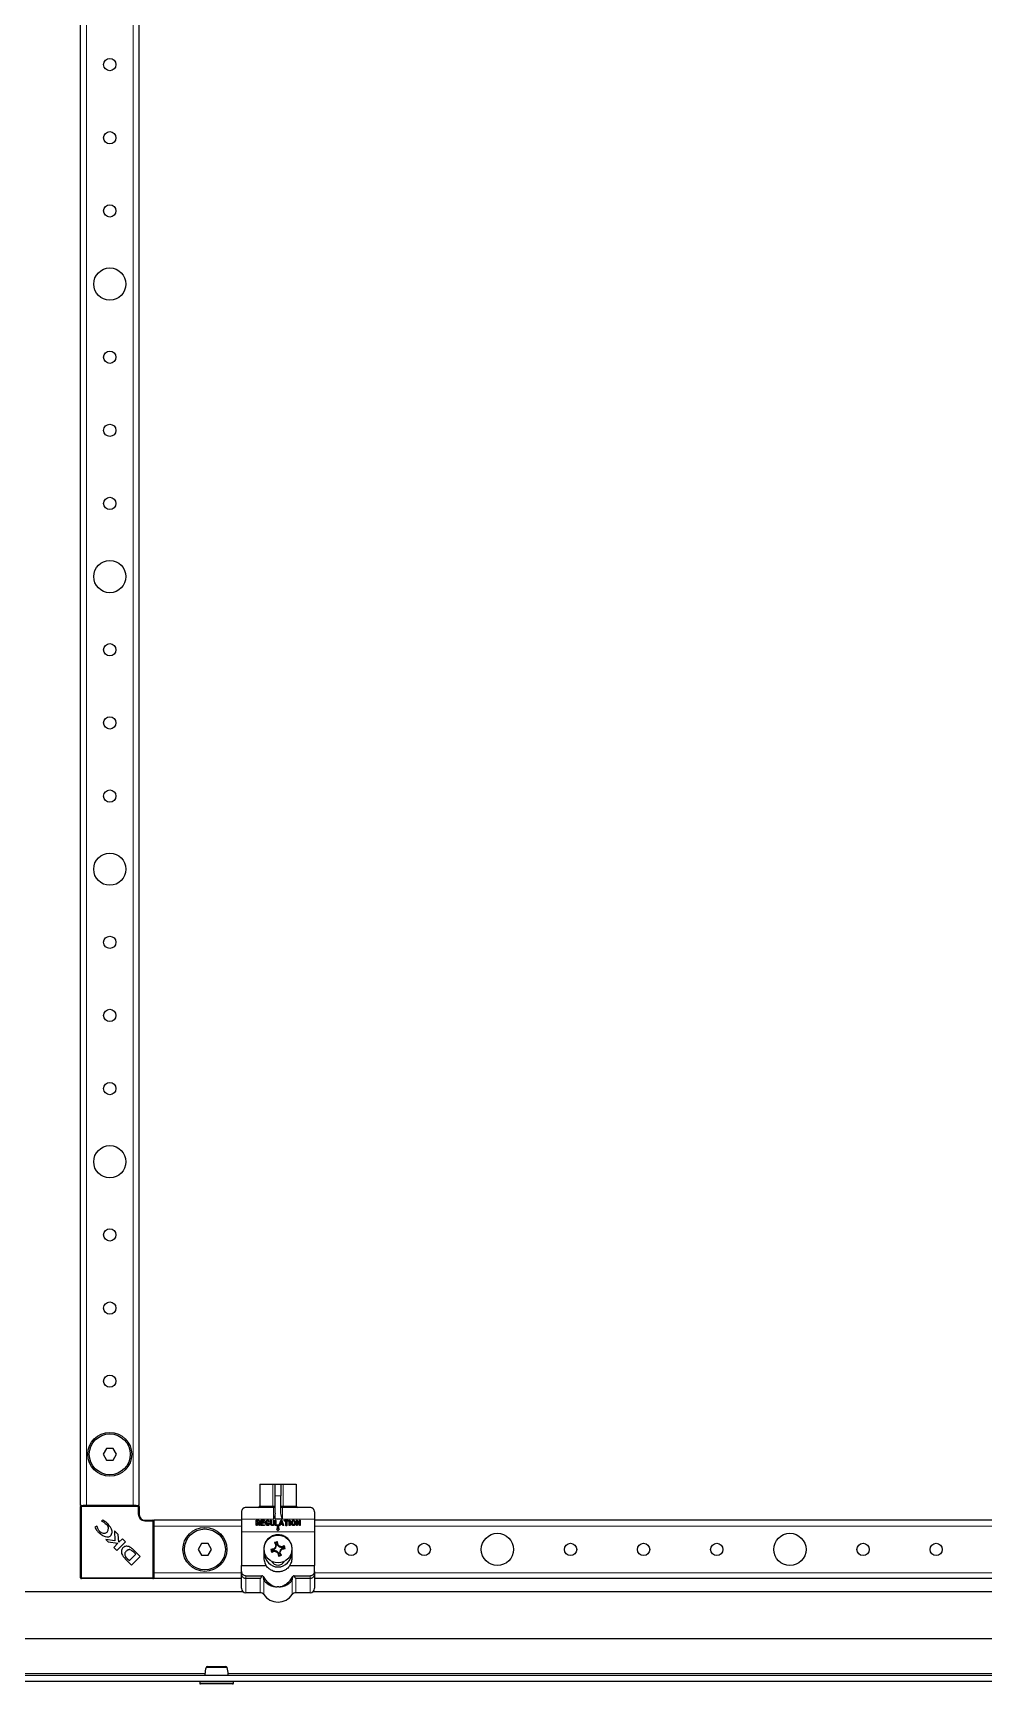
# Model space of a CAD drawing. Header units: millimetres. Extents: x -1414 to 3240, y -1920 to 1219.
# Drawn here: x -331 to -6, y -1100 to -535 of the extents above; entities that cross this region are included whole.
import ezdxf

# ---------------------------------------------------------------- set-up
doc = ezdxf.new("R2010")
doc.units = ezdxf.units.MM

msp = doc.modelspace()

# ---------------------------------------------------------------- linework, layer by layer
at = {"color": 7, "linetype": 'Continuous', "lineweight": 25}
for p, q in [((-314.94, -1038.72), (-314.94, 596.28)), ((-294.94, -1038.72), (-294.94, 596.28)), ((-306.09, -1019.22), (-307.25, -1021.22)), ((-307.25, -1021.22), (-306.09, -1023.22)), ((-303.78, -1019.22), (-306.09, -1019.22)), ((-302.63, -1021.22), (-303.78, -1019.22)), ((-303.78, -1023.22), (-302.63, -1021.22)), ((-306.09, -1023.22), (-303.78, -1023.22)), ((-253.69, -1031.42), (-253.69, -1038.92)), ((-253.69, -1031.42), (-249.16, -1031.42)), ((-249.16, -1031.42), (-248.44, -1031.42)), ((-248.44, -1031.42), (-246.44, -1031.42)), ((-248.44, -1035.42), (-248.44, -1031.42)), ((-246.44, -1031.42), (-246.44, -1035.42)), ((-246.44, -1031.42), (-245.72, -1031.42)), ((-245.72, -1031.42), (-241.19, -1031.42)), ((-241.19, -1031.42), (-241.19, -1038.92)), ((-248.44, -1041.36), (-248.44, -1035.42)), ((-246.44, -1041.35), (-246.44, -1035.42)), ((-314.64, -1038.72), (-314.94, -1038.72)), ((-314.94, -1063.42), (-314.94, -1039.02)), ((-314.64, -1038.72), (-313.99, -1038.72)), ((-312.94, -1038.72), (-313.99, -1038.72)), ((-296.94, -1038.72), (-312.94, -1038.72)), ((-307.31, -1043.72), (-307.82, -1043.97)), ((-295.89, -1038.72), (-296.94, -1038.72)), ((-295.89, -1038.72), (-295.24, -1038.72)), ((-294.94, -1038.72), (-295.24, -1038.72)), ((-294.94, -1039.02), (-294.94, -1041.72)), ((-292.94, -1043.72), (-290.24, -1043.72)), ((-259.94, -1043.72), (-289.94, -1043.72)), ((-289.94, -1043.72), (-289.94, -1044.02)), ((-259.94, -1040.92), (-259.94, -1043.42)), ((-259.94, -1043.42), (-259.94, -1047.67)), ((-248.94, -1039.42), (-258.44, -1039.42)), ((-254.85, -1045.43), (-254.85, -1043.77)), ((-254.85, -1043.77), (-254.09, -1043.77)), ((-253.24, -1045.54), (-253.24, -1043.77)), ((-253.24, -1043.77), (-252.18, -1043.77)), ((-249.98, -1044.96), (-249.98, -1043.88)), ((-249.72, -1043.88), (-249.72, -1044.96)), ((-248.97, -1044.94), (-248.97, -1043.88)), ((-248.71, -1043.88), (-248.71, -1044.94)), ((-248.42, -1045.57), (-248.42, -1043.9)), ((-248.16, -1043.9), (-248.16, -1045.3)), ((-247, -1045.39), (-246.43, -1043.86)), ((-246.1, -1043.88), (-245.51, -1045.39)), ((-236.44, -1039.42), (-245.94, -1039.42)), ((-245.17, -1043.77), (-244.05, -1043.77)), ((-243.58, -1045.43), (-243.58, -1043.9)), ((-243.32, -1043.9), (-243.32, -1045.43)), ((-241.16, -1045.43), (-241.16, -1043.87)), ((-240.89, -1043.83), (-240.08, -1045.06)), ((-240.08, -1045.06), (-240.08, -1043.88)), ((-239.82, -1043.88), (-239.82, -1045.43)), ((-234.94, -1040.92), (-234.94, -1043.42)), ((-234.94, -1043.42), (-234.94, -1047.67)), ((245.06, -1043.72), (-234.94, -1043.72)), ((-309.39, -1045.78), (-310.08, -1046.11)), ((-309.26, -1045.92), (-309.39, -1045.78)), ((-307.82, -1043.97), (-307.71, -1044.08)), ((-303.35, -1047.35), (-303.17, -1050.82)), ((-302.07, -1048.63), (-303.35, -1047.35)), ((-301.89, -1051.29), (-302.07, -1048.63)), ((-289.94, -1044.02), (-289.94, -1044.66)), ((-289.94, -1044.66), (-289.94, -1045.72)), ((-289.94, -1045.72), (-289.94, -1061.72)), ((-259.94, -1047.67), (-259.94, -1059.17)), ((-254.58, -1044.03), (-254.58, -1044.54)), ((-254.09, -1044.03), (-254.58, -1044.03)), ((-254.58, -1044.54), (-253.99, -1044.54)), ((-254.58, -1044.8), (-254.58, -1045.43)), ((-254.29, -1044.8), (-254.58, -1044.8)), ((-253.8, -1045.51), (-254.29, -1044.8)), ((-253.99, -1044.8), (-253.58, -1045.37)), ((-252.18, -1045.54), (-253.24, -1045.54)), ((-252.18, -1044.03), (-252.98, -1044.03)), ((-252.98, -1044.03), (-252.98, -1044.44)), ((-252.98, -1044.44), (-252.23, -1044.44)), ((-252.23, -1044.7), (-252.98, -1044.7)), ((-252.98, -1044.7), (-252.98, -1045.28)), ((-252.98, -1045.28), (-252.18, -1045.28)), ((-250.7, -1044.87), (-250.91, -1044.87)), ((-250.9, -1044.61), (-250.41, -1044.61)), ((-250.41, -1044.61), (-250.41, -1044.91)), ((-247.36, -1045.57), (-248.42, -1045.57)), ((-248.16, -1045.3), (-247.36, -1045.3)), ((-247.94, -1046.77), (-247.44, -1047.27)), ((-247.69, -1046.77), (-247.94, -1046.77)), ((-247.19, -1045.77), (-247.69, -1045.77)), ((-247.69, -1045.77), (-247.69, -1046.77)), ((-247.44, -1047.27), (-246.94, -1046.77)), ((-247.19, -1046.77), (-247.19, -1045.77)), ((-246.94, -1046.77), (-247.19, -1046.77)), ((-246.66, -1045.23), (-246.75, -1045.48)), ((-245.85, -1045.23), (-246.66, -1045.23)), ((-246.26, -1044.1), (-246.57, -1044.97)), ((-246.57, -1044.97), (-245.94, -1044.97)), ((-245.94, -1044.97), (-246.26, -1044.1)), ((-245.76, -1045.47), (-245.85, -1045.23)), ((-244.75, -1044.03), (-245.17, -1044.03)), ((-244.75, -1045.5), (-244.75, -1044.03)), ((-244.05, -1044.03), (-244.44, -1044.03)), ((-244.44, -1044.03), (-244.44, -1045.5)), ((-240.06, -1045.46), (-240.9, -1044.19)), ((-240.9, -1044.19), (-240.9, -1045.43)), ((-234.94, -1047.67), (-234.94, -1059.17)), ((-306.27, -1050.35), (-305.47, -1051.14)), ((-303.17, -1050.82), (-306.27, -1050.35)), ((-305.47, -1051.14), (-302.21, -1051.63)), ((-302.21, -1051.63), (-303.6, -1053.02)), ((-303.6, -1053.02), (-302.55, -1054.07)), ((-302.55, -1054.07), (-299.59, -1051.11)), ((-300.65, -1050.05), (-301.89, -1051.29)), ((-299.59, -1051.11), (-300.65, -1050.05)), ((-296.07, -1055.37), (-296.75, -1054.71)), ((-296.48, -1054.22), (-296.49, -1054.2)), ((-294.59, -1056.11), (-296.48, -1054.22)), ((-273.59, -1051.72), (-274.75, -1053.72)), ((-274.75, -1053.72), (-273.59, -1055.72)), ((-271.28, -1051.72), (-273.59, -1051.72)), ((-270.13, -1053.72), (-271.28, -1051.72)), ((-271.28, -1055.72), (-270.13, -1053.72)), ((-252.29, -1053.57), (-252.29, -1056.57)), ((-252.09, -1055.07), (-252.29, -1055.07)), ((-249.64, -1053.9), (-249.91, -1053.7)), ((-249.64, -1053.9), (-248.85, -1053.86)), ((-249.47, -1054.48), (-249.64, -1053.9)), ((-249.47, -1054.48), (-249.59, -1054.78)), ((-248.79, -1054.07), (-249.47, -1054.48)), ((-248.85, -1053.86), (-248.95, -1053.64)), ((-248.85, -1053.86), (-248.18, -1053.16)), ((-248.79, -1054.07), (-248.75, -1054.32)), ((-247.84, -1054.3), (-248.79, -1054.07)), ((-248.35, -1051.53), (-248.65, -1051.41)), ((-248.18, -1053.16), (-248.39, -1053.05)), ((-248.35, -1051.53), (-247.77, -1051.36)), ((-247.95, -1052.22), (-248.35, -1051.53)), ((-247.95, -1052.22), (-248.19, -1052.26)), ((-248.18, -1053.16), (-247.95, -1052.22)), ((-247.84, -1054.3), (-247.96, -1054.52)), ((-247.14, -1054.97), (-247.84, -1054.3)), ((-247.77, -1051.36), (-247.58, -1051.1)), ((-247.77, -1051.36), (-247.74, -1052.16)), ((-247.74, -1052.16), (-247.51, -1052.06)), ((-247.74, -1052.16), (-247.04, -1052.83)), ((-247.14, -1054.97), (-247.37, -1055.07)), ((-247.11, -1055.77), (-247.14, -1054.97)), ((-247.04, -1052.83), (-246.92, -1052.62)), ((-247.04, -1052.83), (-246.09, -1053.06)), ((-246.7, -1053.97), (-246.93, -1054.91)), ((-246.93, -1054.91), (-246.69, -1054.88)), ((-246.93, -1054.91), (-246.53, -1055.6)), ((-246.03, -1053.27), (-246.7, -1053.97)), ((-246.7, -1053.97), (-246.49, -1054.09)), ((-246.09, -1053.06), (-246.13, -1052.82)), ((-246.09, -1053.06), (-245.4, -1052.66)), ((-245.23, -1053.24), (-246.03, -1053.27)), ((-246.03, -1053.27), (-245.93, -1053.49)), ((-245.4, -1052.66), (-245.28, -1052.36)), ((-245.4, -1052.66), (-245.23, -1053.24)), ((-245.23, -1053.24), (-244.97, -1053.43)), ((-242.59, -1055.07), (-242.79, -1055.07)), ((-242.59, -1056.57), (-242.59, -1053.57)), ((-299.54, -1057.08), (-297.55, -1059.07)), ((-298.99, -1056.83), (-298.25, -1057.55)), ((-298.25, -1057.55), (-296.07, -1055.37)), ((-297.55, -1059.07), (-294.59, -1056.11)), ((-273.59, -1055.72), (-271.28, -1055.72)), ((-259.94, -1061.31), (-259.94, -1059.17)), ((-259.94, -1059.17), (-251.53, -1059.17)), ((-247.11, -1055.77), (-247.3, -1056.04)), ((-246.53, -1055.6), (-247.11, -1055.77)), ((-246.53, -1055.6), (-246.23, -1055.72)), ((-243.35, -1059.17), (-234.94, -1059.17)), ((-234.94, -1061.31), (-234.94, -1059.17)), ((-290.24, -1063.72), (-314.64, -1063.72)), ((-289.94, -1061.72), (-289.94, -1062.77)), ((-289.94, -1062.77), (-289.94, -1063.42)), ((-289.94, -1063.42), (-289.94, -1063.72)), ((-259.94, -1063.72), (-289.94, -1063.72)), ((-259.94, -1062.22), (-259.94, -1061.31)), ((-259.94, -1067.02), (-259.94, -1062.22)), ((-258.44, -1062.7), (-252.92, -1062.7)), ((-258.44, -1063.6), (-253.53, -1063.6)), ((-241.96, -1062.7), (-236.44, -1062.7)), ((-241.35, -1063.6), (-236.44, -1063.6)), ((-234.94, -1061.31), (-234.94, -1062.22)), ((-234.94, -1062.22), (-234.94, -1067.02)), ((245.06, -1063.72), (-234.94, -1063.72)), ((-259.34, -1068.22), (-359.69, -1068.22)), ((-253.53, -1068.52), (-258.44, -1068.52)), ((-236.44, -1068.52), (-241.35, -1068.52)), ((270.56, -1068.22), (-235.54, -1068.22)), ((-362.44, -1084.22), (270.56, -1084.22)), ((-368.14, -1096.72), (322.26, -1096.72)), ((-368.14, -1098.72), (322.26, -1098.72)), ((-274.19, -1098.72), (-274.19, -1099.47)), ((-271.45, -1099.72), (-273.94, -1099.72)), ((-262.94, -1099.72), (-271.45, -1099.72)), ((-262.69, -1099.47), (-262.69, -1098.72))]:
    msp.add_line(p, q, dxfattribs=at)
at = {"color": 8, "linetype": 'Continuous', "lineweight": 18}
for p, q in [((-312.94, -1038.72), (-312.94, 596.28)), ((-296.94, -1038.72), (-296.94, 596.28)), ((-249.16, -1038.92), (-249.16, -1031.42)), ((-245.72, -1031.42), (-245.72, -1038.92)), ((-246.44, -1035.42), (-248.44, -1035.42)), ((-314.94, -1039.02), (-314.64, -1039.02)), ((-314.64, -1038.72), (-314.64, -1039.02)), ((-314.64, -1039.02), (-314.64, -1063.42)), ((-295.24, -1039.02), (-314.64, -1039.02)), ((-295.24, -1038.72), (-295.24, -1039.02)), ((-295.24, -1041.72), (-295.24, -1039.02)), ((-295.24, -1039.02), (-294.94, -1039.02)), ((-294.94, -1041.72), (-295.24, -1041.72)), ((-292.94, -1043.72), (-292.94, -1044.02)), ((-290.24, -1043.72), (-290.24, -1044.02)), ((-248.94, -1043.42), (-259.94, -1043.42)), ((-253.69, -1038.92), (-249.16, -1038.92)), ((-249.16, -1038.92), (-248.44, -1038.92)), ((-248.94, -1043.42), (-248.94, -1039.42)), ((-248.44, -1043.42), (-248.44, -1041.36)), ((-234.94, -1043.42), (-248.44, -1043.42)), ((-246.44, -1038.92), (-245.72, -1038.92)), ((-245.94, -1039.42), (-245.94, -1043.35)), ((-245.72, -1038.92), (-241.19, -1038.92)), ((-290.24, -1044.02), (-292.94, -1044.02)), ((-290.24, -1063.42), (-290.24, -1044.02)), ((-290.24, -1044.02), (-289.94, -1044.02)), ((-259.94, -1045.72), (-289.94, -1045.72)), ((-234.94, -1047.67), (-259.94, -1047.67)), ((245.06, -1045.72), (-234.94, -1045.72)), ((-314.64, -1063.42), (-314.94, -1063.42)), ((-314.64, -1063.42), (-290.24, -1063.42)), ((-314.64, -1063.42), (-314.64, -1063.72)), ((-290.24, -1063.42), (-290.24, -1063.72)), ((-290.24, -1063.42), (-289.94, -1063.42)), ((-259.94, -1061.72), (-289.94, -1061.72)), ((-258.44, -1062.7), (-258.44, -1063.6)), ((-258.44, -1063.6), (-258.44, -1068.52)), ((-253.53, -1068.52), (-253.53, -1063.6)), ((-252.29, -1064.2), (-252.29, -1069.17)), ((-242.58, -1069.17), (-242.58, -1064.2)), ((-241.35, -1063.6), (-241.35, -1068.52)), ((-236.44, -1063.6), (-236.44, -1062.7)), ((-236.44, -1068.52), (-236.44, -1063.6)), ((245.06, -1061.72), (-234.94, -1061.72)), ((-272.41, -1096.12), (-367.84, -1096.12)), ((-274.19, -1099.47), (-271.58, -1099.47)), ((-271.58, -1099.47), (-262.69, -1099.47)), ((218.59, -1096.12), (-264.47, -1096.12))]:
    msp.add_line(p, q, dxfattribs=at)
at = {"color": 8, "linetype": 'Continuous', "lineweight": 18, "flags": 128}
for points in [[(-249.16, -1038.92), (-249.17, -1039.01), (-249.17, -1039.11), (-249.19, -1039.2), (-249.2, -1039.27), (-249.22, -1039.33), (-249.25, -1039.38), (-249.27, -1039.41), (-249.3, -1039.42)], [(-245.58, -1039.42), (-245.6, -1039.41), (-245.63, -1039.38), (-245.65, -1039.33), (-245.67, -1039.27), (-245.69, -1039.2), (-245.7, -1039.11), (-245.71, -1039.01), (-245.72, -1038.92)]]:
    msp.add_lwpolyline(points, dxfattribs=at)
at = {"color": 7, "linetype": 'Continuous', "lineweight": 25}
for centre, radius in [((-304.94, -546.22), 2.1), ((-304.94, -571.22), 2.1), ((-304.94, -596.22), 2.1), ((-304.94, -621.22), 5.5), ((-304.94, -646.22), 2.1), ((-304.94, -671.22), 2.1), ((-304.94, -696.22), 2.1), ((-304.94, -721.22), 5.5), ((-304.94, -746.22), 2.1), ((-304.94, -771.22), 2.1), ((-304.94, -796.22), 2.1), ((-304.94, -821.22), 5.5), ((-304.94, -846.22), 2.1), ((-304.94, -871.22), 2.1), ((-304.94, -896.22), 2.1), ((-304.94, -921.22), 5.5), ((-304.94, -946.22), 2.1), ((-304.94, -971.22), 2.1), ((-304.94, -996.22), 2.1), ((-304.94, -1021.22), 7.5), ((-304.94, -1021.22), 7), ((-272.44, -1053.72), 7.5), ((-272.44, -1053.72), 7), ((-247.44, -1053.57), 4.75), ((-172.44, -1053.72), 5.5), ((-72.44, -1053.72), 5.5), ((-222.44, -1053.72), 2.1), ((-197.44, -1053.72), 2.1), ((-147.44, -1053.72), 2.1), ((-122.44, -1053.72), 2.1), ((-97.44, -1053.72), 2.1), ((-47.44, -1053.72), 2.1), ((-22.44, -1053.72), 2.1)]:
    msp.add_circle(centre, radius, dxfattribs=at)
for centre, radius, start, end in [((-314.64, -1039.02), 0.3, 90, 180), ((-295.24, -1039.02), 0.3, 0, 90), ((-292.94, -1041.72), 2, 180, 270), ((-290.24, -1044.02), 0.3, 0, 90), ((-254.19, -1038.92), 0.5, 270, 0), ((-248.94, -1038.92), 0.5, 270, 0), ((-245.94, -1038.92), 0.5, 180, 270), ((-240.69, -1038.92), 0.5, 180, 270), ((-306.94, -1046.21), 1.97, 218.454, 305.887), ((-307.34, -1046.64), 1.94, 323.3097, 52.3464), ((-296.33, -1053.42), 4.87, 200.3445, 228.7777), ((-247.44, -1055.07), 4.65, 180, 0), ((-244.88, -1122.57), 69.05, 93.3769, 94.1768), ((-177.87, -1033.27), 74.88, 195.834, 196.6907), ((-282.38, -994.01), 69.05, 298.3479, 299.1477), ((-193.57, -1105.12), 75.61, 136.4711, 137.0889), ((-229.74, -981.14), 75.61, 255.4358, 256.0536), ((-227.15, -1123.13), 74.88, 105.834, 106.6907), ((-187.89, -1018.63), 69.05, 208.3479, 209.1477), ((-175.01, -1071.27), 75.61, 165.4358, 166.0536), ((-195.89, -999.7), 75.61, 226.4711, 227.0889), ((-316.44, -1056.13), 69.05, 3.3769, 4.1768), ((-298.99, -1107.44), 75.61, 46.4711, 47.0889), ((-178.44, -1051.01), 69.05, 183.3769, 184.1768), ((-265.14, -1126), 75.61, 75.4358, 76.0536), ((-319.87, -1035.86), 75.61, 345.4358, 346.0536), ((-306.99, -1088.51), 69.05, 28.3479, 29.1477), ((-301.31, -1002.01), 75.61, 316.4711, 317.0889), ((-212.5, -1113.12), 69.05, 118.3479, 119.1477), ((-250, -984.57), 69.05, 273.3769, 274.1768), ((-317.01, -1073.86), 74.88, 15.834, 16.6907), ((-294.52, -1052.64), 6.12, 216.9888, 223.0744), ((-247.44, -1056.57), 2.5, 209.1764, 330.8236), ((-267.73, -984), 74.88, 285.834, 286.6907), ((-314.64, -1063.42), 0.3, 180, 270), ((-290.24, -1063.42), 0.3, 270, 0), ((-258.44, -1067.02), 1.5, 180, 270), ((-253.53, -1070.02), 1.5, 34.5604, 90), ((-247.44, -1065.82), 5.89, 214.5604, 325.4396), ((-241.35, -1070.02), 1.5, 90, 145.4396), ((-236.44, -1067.02), 1.5, 270, 0), ((-271.55, -1094.22), 0.5, 89.9637, 164.834), ((-265.33, -1094.22), 0.5, 15.2465, 90.046), ((-273.94, -1099.47), 0.25, 180, 270), ((-262.94, -1099.47), 0.25, 270, 0)]:
    msp.add_arc(centre, radius, start, end, dxfattribs=at)
at = {"color": 8, "linetype": 'Continuous', "lineweight": 18}
msp.add_arc((-292.94, -1041.72), 2.3, 180, 270, dxfattribs=at)
at = {"color": 7, "linetype": 'Continuous', "lineweight": 25}
msp.add_ellipse((15180.74, -1043.42), major_axis=(15429.18, 0), ratio=0.000259, start_param=3.123591, end_param=3.141593, dxfattribs=at)
for points, knots in [([(-305.8, -1044.82), (-306.07, -1044.58), (-306.53, -1044.15), (-307.08, -1043.85), (-307.31, -1043.72)], [0, 0, 0, 0, 0.577653, 1, 1, 1, 1]), ([(-258.44, -1039.42), (-258.44, -1039.42), (-258.51, -1039.42), (-258.86, -1039.44), (-259.39, -1039.68), (-259.86, -1040.26), (-259.92, -1040.73), (-259.94, -1040.92)], [0, 0, 0, 0, 0.003231, 0.101221, 0.514725, 0.80586, 1, 1, 1, 1]), ([(-254.09, -1043.77), (-254.01, -1043.78), (-253.88, -1043.79), (-253.77, -1043.87), (-253.72, -1043.91)], [0, 0, 0, 0, 0.5597473, 1, 1, 1, 1]), ([(-253.72, -1043.91), (-253.66, -1043.97), (-253.57, -1044.08), (-253.56, -1044.23), (-253.55, -1044.29)], [0, 0, 0, 0, 0.5589475, 1, 1, 1, 1]), ([(-252.18, -1043.77), (-252.16, -1043.77), (-252.11, -1043.77), (-252.06, -1043.8), (-252.03, -1043.85), (-252.03, -1043.88), (-252.02, -1043.9)], [0, 0, 0, 0, 0.280872, 0.559701, 0.779382, 1, 1, 1, 1]), ([(-252.02, -1043.9), (-252.03, -1043.92), (-252.03, -1043.97), (-252.09, -1044.03), (-252.14, -1044.03), (-252.18, -1044.03)], [0, 0, 0, 0, 0.281053, 0.559663, 1, 1, 1, 1]), ([(-251.48, -1044), (-251.41, -1043.92), (-251.27, -1043.77), (-251.08, -1043.75), (-250.99, -1043.75)], [0, 0, 0, 0, 0.559217, 1, 1, 1, 1]), ([(-250.99, -1043.75), (-250.93, -1043.75), (-250.8, -1043.75), (-250.69, -1043.81), (-250.65, -1043.84)], [0, 0, 0, 0, 0.560514, 1, 1, 1, 1]), ([(-250.65, -1043.84), (-250.61, -1043.87), (-250.54, -1043.92), (-250.5, -1043.99), (-250.48, -1044.02)], [0, 0, 0, 0, 0.559542, 1, 1, 1, 1]), ([(-249.98, -1043.88), (-249.98, -1043.86), (-249.98, -1043.82), (-249.95, -1043.77), (-249.91, -1043.75), (-249.88, -1043.75), (-249.86, -1043.75)], [0, 0, 0, 0, 0.280849, 0.55949, 0.779158, 1, 1, 1, 1]), ([(-249.86, -1043.75), (-249.84, -1043.75), (-249.8, -1043.75), (-249.74, -1043.78), (-249.72, -1043.83), (-249.72, -1043.86), (-249.72, -1043.88)], [0, 0, 0, 0, 0.28091, 0.559174, 0.779166, 1, 1, 1, 1]), ([(-248.97, -1043.88), (-248.97, -1043.86), (-248.97, -1043.82), (-248.94, -1043.77), (-248.9, -1043.75), (-248.87, -1043.75), (-248.85, -1043.75)], [0, 0, 0, 0, 0.2809, 0.559498, 0.779148, 1, 1, 1, 1]), ([(-248.44, -1041.36), (-248.48, -1041.69), (-248.56, -1042.4), (-248.81, -1043.06), (-248.94, -1043.41), (-248.94, -1043.42)], [0, 0, 0, 0, 0.475461, 0.994056, 1, 1, 1, 1]), ([(-248.85, -1043.75), (-248.83, -1043.75), (-248.79, -1043.75), (-248.74, -1043.78), (-248.71, -1043.83), (-248.71, -1043.86), (-248.71, -1043.88)], [0, 0, 0, 0, 0.2808885, 0.5590229, 0.7791551, 1, 1, 1, 1]), ([(-248.42, -1043.9), (-248.42, -1043.88), (-248.42, -1043.85), (-248.39, -1043.8), (-248.35, -1043.77), (-248.32, -1043.77), (-248.3, -1043.77)], [0, 0, 0, 0, 0.280912, 0.559405, 0.779108, 1, 1, 1, 1]), ([(-248.3, -1043.77), (-248.28, -1043.77), (-248.24, -1043.77), (-248.19, -1043.8), (-248.16, -1043.85), (-248.16, -1043.89), (-248.16, -1043.9)], [0, 0, 0, 0, 0.280813, 0.559099, 0.77917, 1, 1, 1, 1]), ([(-245.94, -1043.35), (-245.94, -1043.35), (-245.94, -1043.34), (-245.95, -1043.34), (-245.96, -1043.32), (-246, -1043.24), (-246.12, -1042.91), (-246.34, -1042.28), (-246.4, -1041.68), (-246.44, -1041.35)], [0, 0, 0, 0, 0.00167, 0.003889, 0.009531, 0.034361, 0.132751, 0.526214, 1, 1, 1, 1]), ([(-246.43, -1043.86), (-246.42, -1043.84), (-246.4, -1043.8), (-246.36, -1043.75), (-246.31, -1043.75), (-246.28, -1043.75)], [0, 0, 0, 0, 0.281465, 0.561772, 1, 1, 1, 1]), ([(-246.28, -1043.75), (-246.26, -1043.75), (-246.21, -1043.75), (-246.14, -1043.79), (-246.12, -1043.84), (-246.1, -1043.88)], [0, 0, 0, 0, 0.281226, 0.561522, 1, 1, 1, 1]), ([(-245.31, -1043.9), (-245.3, -1043.88), (-245.3, -1043.84), (-245.27, -1043.79), (-245.22, -1043.77), (-245.19, -1043.77), (-245.17, -1043.77)], [0, 0, 0, 0, 0.280713, 0.558701, 0.779045, 1, 1, 1, 1]), ([(-245.17, -1044.03), (-245.19, -1044.03), (-245.23, -1044.03), (-245.28, -1044), (-245.3, -1043.95), (-245.31, -1043.92), (-245.31, -1043.9)], [0, 0, 0, 0, 0.28076, 0.558821, 0.778915, 1, 1, 1, 1]), ([(-244.05, -1043.77), (-244.03, -1043.77), (-243.99, -1043.77), (-243.93, -1043.8), (-243.9, -1043.85), (-243.89, -1043.88), (-243.89, -1043.9)], [0, 0, 0, 0, 0.280951, 0.559967, 0.779431, 1, 1, 1, 1]), ([(-243.89, -1043.9), (-243.89, -1043.92), (-243.9, -1043.97), (-243.96, -1044.03), (-244.01, -1044.03), (-244.05, -1044.03)], [0, 0, 0, 0, 0.281019, 0.559679, 1, 1, 1, 1]), ([(-243.58, -1043.9), (-243.58, -1043.88), (-243.58, -1043.84), (-243.55, -1043.79), (-243.5, -1043.77), (-243.48, -1043.77), (-243.46, -1043.77)], [0, 0, 0, 0, 0.280828, 0.5594169, 0.7793931, 1, 1, 1, 1]), ([(-243.46, -1043.77), (-243.44, -1043.77), (-243.4, -1043.77), (-243.34, -1043.8), (-243.32, -1043.85), (-243.32, -1043.88), (-243.32, -1043.9)], [0, 0, 0, 0, 0.2807653, 0.5591779, 0.7791749, 1, 1, 1, 1]), ([(-242.69, -1044.04), (-242.62, -1043.95), (-242.5, -1043.79), (-242.3, -1043.76), (-242.21, -1043.75)], [0, 0, 0, 0, 0.560137, 1, 1, 1, 1]), ([(-242.21, -1043.75), (-242.15, -1043.75), (-242.03, -1043.76), (-241.84, -1043.85), (-241.74, -1043.97), (-241.68, -1044.04)], [0, 0, 0, 0, 0.280496, 0.560765, 1, 1, 1, 1]), ([(-241.16, -1043.87), (-241.16, -1043.85), (-241.16, -1043.82), (-241.13, -1043.77), (-241.08, -1043.75), (-241.06, -1043.75), (-241.04, -1043.75)], [0, 0, 0, 0, 0.280941, 0.559114, 0.779089, 1, 1, 1, 1]), ([(-241.04, -1043.75), (-241.02, -1043.75), (-240.99, -1043.75), (-240.93, -1043.77), (-240.91, -1043.81), (-240.89, -1043.83)], [0, 0, 0, 0, 0.280638, 0.560877, 1, 1, 1, 1]), ([(-240.08, -1043.88), (-240.08, -1043.86), (-240.08, -1043.82), (-240.05, -1043.77), (-240.01, -1043.75), (-239.98, -1043.75), (-239.96, -1043.75)], [0, 0, 0, 0, 0.280888, 0.559482, 0.77927, 1, 1, 1, 1]), ([(-239.96, -1043.75), (-239.94, -1043.75), (-239.9, -1043.75), (-239.84, -1043.78), (-239.82, -1043.83), (-239.82, -1043.86), (-239.82, -1043.88)], [0, 0, 0, 0, 0.2808356, 0.55925, 0.7791823, 1, 1, 1, 1]), ([(-234.94, -1040.92), (-234.96, -1040.73), (-235.02, -1040.26), (-235.49, -1039.68), (-236.02, -1039.44), (-236.37, -1039.42), (-236.44, -1039.42), (-236.44, -1039.42)], [0, 0, 0, 0, 0.19414, 0.485275, 0.898779, 0.996769, 1, 1, 1, 1]), ([(-310.08, -1046.11), (-309.9, -1046.45), (-309.56, -1047.08), (-309.07, -1047.61), (-308.85, -1047.85)], [0, 0, 0, 0, 0.5368, 1, 1, 1, 1]), ([(-308.49, -1047.43), (-308.7, -1047.17), (-309.08, -1046.72), (-309.2, -1046.16), (-309.26, -1045.92)], [0, 0, 0, 0, 0.579608, 1, 1, 1, 1]), ([(-308.85, -1047.85), (-308.47, -1048.18), (-307.78, -1048.79), (-306.61, -1049.34), (-305.67, -1049.48), (-305.02, -1049.33), (-304.79, -1049.14), (-304.68, -1049.05)], [0, 0, 0, 0, 0.315674, 0.58952, 0.813199, 0.909026, 1, 1, 1, 1]), ([(-307.71, -1044.08), (-307.4, -1044.22), (-306.83, -1044.48), (-306.37, -1044.91), (-306.16, -1045.11)], [0, 0, 0, 0, 0.5476433, 1, 1, 1, 1]), ([(-304.68, -1049.05), (-304.54, -1048.89), (-304.26, -1048.55), (-304.09, -1047.86), (-304.22, -1046.98), (-304.79, -1045.91), (-305.43, -1045.22), (-305.8, -1044.82)], [0, 0, 0, 0, 0.1305321, 0.2660311, 0.4239974, 0.666819, 1, 1, 1, 1]), ([(-254.73, -1045.57), (-254.75, -1045.57), (-254.78, -1045.56), (-254.83, -1045.53), (-254.84, -1045.48), (-254.85, -1045.45), (-254.85, -1045.43)], [0, 0, 0, 0, 0.280437, 0.558281, 0.778899, 1, 1, 1, 1]), ([(-254.58, -1045.43), (-254.58, -1045.45), (-254.59, -1045.5), (-254.62, -1045.55), (-254.68, -1045.56), (-254.71, -1045.57), (-254.73, -1045.57)], [0, 0, 0, 0, 0.280498, 0.558325, 0.778868, 1, 1, 1, 1]), ([(-253.9, -1044.1), (-253.93, -1044.08), (-253.99, -1044.04), (-254.06, -1044.03), (-254.09, -1044.03)], [0, 0, 0, 0, 0.5591356, 1, 1, 1, 1]), ([(-253.99, -1044.54), (-253.97, -1044.53), (-253.93, -1044.53), (-253.9, -1044.5), (-253.89, -1044.49)], [0, 0, 0, 0, 0.558174, 1, 1, 1, 1]), ([(-253.75, -1044.71), (-253.79, -1044.74), (-253.86, -1044.78), (-253.95, -1044.8), (-253.99, -1044.8)], [0, 0, 0, 0, 0.56031, 1, 1, 1, 1]), ([(-253.82, -1044.29), (-253.82, -1044.25), (-253.83, -1044.18), (-253.88, -1044.12), (-253.9, -1044.1)], [0, 0, 0, 0, 0.559692, 1, 1, 1, 1]), ([(-253.89, -1044.49), (-253.88, -1044.48), (-253.85, -1044.45), (-253.82, -1044.38), (-253.82, -1044.33), (-253.82, -1044.29)], [0, 0, 0, 0, 0.279917, 0.56006, 1, 1, 1, 1]), ([(-253.7, -1045.57), (-253.71, -1045.57), (-253.74, -1045.57), (-253.77, -1045.55), (-253.79, -1045.52), (-253.8, -1045.51)], [0, 0, 0, 0, 0.28022, 0.561305, 1, 1, 1, 1]), ([(-253.55, -1044.29), (-253.56, -1044.39), (-253.58, -1044.55), (-253.7, -1044.66), (-253.75, -1044.71)], [0, 0, 0, 0, 0.559457, 1, 1, 1, 1]), ([(-253.55, -1045.44), (-253.56, -1045.46), (-253.56, -1045.5), (-253.61, -1045.54), (-253.65, -1045.56), (-253.69, -1045.57), (-253.7, -1045.57)], [0, 0, 0, 0, 0.278138, 0.558544, 0.779161, 1, 1, 1, 1]), ([(-253.58, -1045.37), (-253.57, -1045.38), (-253.56, -1045.4), (-253.55, -1045.43), (-253.55, -1045.44)], [0, 0, 0, 0, 0.5610793, 1, 1, 1, 1]), ([(-242.59, -1053.57), (-242.63, -1053.06), (-242.72, -1052.05), (-243.5, -1050.59), (-244.68, -1049.47), (-246.15, -1048.8), (-247.77, -1048.64), (-249.37, -1049.02), (-250.75, -1049.9), (-251.73, -1051.14), (-252.22, -1052.44), (-252.27, -1053.23), (-252.29, -1053.57)], [0, 0, 0, 0, 0.108524, 0.217459, 0.318088, 0.417791, 0.519828, 0.622975, 0.725929, 0.827131, 0.926323, 1, 1, 1, 1]), ([(-252.23, -1044.44), (-252.21, -1044.44), (-252.16, -1044.44), (-252.11, -1044.47), (-252.08, -1044.52), (-252.08, -1044.56), (-252.08, -1044.57)], [0, 0, 0, 0, 0.2809452, 0.5598972, 0.7795247, 1, 1, 1, 1]), ([(-252.08, -1044.57), (-252.08, -1044.59), (-252.08, -1044.64), (-252.14, -1044.7), (-252.19, -1044.7), (-252.23, -1044.7)], [0, 0, 0, 0, 0.281099, 0.559768, 1, 1, 1, 1]), ([(-252.18, -1045.28), (-252.16, -1045.28), (-252.11, -1045.28), (-252.06, -1045.31), (-252.03, -1045.36), (-252.03, -1045.39), (-252.02, -1045.41)], [0, 0, 0, 0, 0.280912, 0.559714, 0.779499, 1, 1, 1, 1]), ([(-252.02, -1045.41), (-252.03, -1045.43), (-252.03, -1045.48), (-252.09, -1045.54), (-252.14, -1045.54), (-252.18, -1045.54)], [0, 0, 0, 0, 0.2812138, 0.5599009, 1, 1, 1, 1]), ([(-251.68, -1044.67), (-251.68, -1044.53), (-251.66, -1044.29), (-251.54, -1044.09), (-251.48, -1044)], [0, 0, 0, 0, 0.56034, 1, 1, 1, 1]), ([(-251.49, -1045.28), (-251.55, -1045.17), (-251.66, -1044.98), (-251.68, -1044.77), (-251.68, -1044.67)], [0, 0, 0, 0, 0.559347, 1, 1, 1, 1]), ([(-250.96, -1045.57), (-251.02, -1045.56), (-251.14, -1045.55), (-251.33, -1045.46), (-251.43, -1045.35), (-251.49, -1045.28)], [0, 0, 0, 0, 0.280314, 0.560507, 1, 1, 1, 1]), ([(-251, -1044.01), (-251.04, -1044.01), (-251.11, -1044.02), (-251.24, -1044.09), (-251.39, -1044.3), (-251.41, -1044.52), (-251.42, -1044.67)], [0, 0, 0, 0, 0.125332, 0.250695, 0.500738, 1, 1, 1, 1]), ([(-251.42, -1044.67), (-251.41, -1044.76), (-251.4, -1044.91), (-251.33, -1045.04), (-251.3, -1045.1)], [0, 0, 0, 0, 0.55998, 1, 1, 1, 1]), ([(-251.3, -1045.1), (-251.25, -1045.16), (-251.17, -1045.27), (-251.03, -1045.29), (-250.97, -1045.3)], [0, 0, 0, 0, 0.560858, 1, 1, 1, 1]), ([(-251.03, -1044.74), (-251.03, -1044.72), (-251.03, -1044.68), (-251, -1044.63), (-250.95, -1044.61), (-250.92, -1044.61), (-250.9, -1044.61)], [0, 0, 0, 0, 0.280637, 0.55889, 0.779144, 1, 1, 1, 1]), ([(-250.91, -1044.87), (-250.93, -1044.87), (-250.97, -1044.87), (-251.01, -1044.83), (-251.03, -1044.79), (-251.03, -1044.76), (-251.03, -1044.74)], [0, 0, 0, 0, 0.280664, 0.558735, 0.779002, 1, 1, 1, 1]), ([(-250.81, -1044.06), (-250.85, -1044.04), (-250.91, -1044.01), (-250.97, -1044.01), (-251, -1044.01)], [0, 0, 0, 0, 0.558634, 1, 1, 1, 1]), ([(-250.97, -1045.3), (-250.94, -1045.3), (-250.89, -1045.3), (-250.79, -1045.25), (-250.76, -1045.18), (-250.74, -1045.14)], [0, 0, 0, 0, 0.281265, 0.561609, 1, 1, 1, 1]), ([(-250.62, -1045.44), (-250.68, -1045.48), (-250.78, -1045.56), (-250.91, -1045.56), (-250.96, -1045.57)], [0, 0, 0, 0, 0.558998, 1, 1, 1, 1]), ([(-250.71, -1044.17), (-250.73, -1044.15), (-250.76, -1044.1), (-250.8, -1044.07), (-250.81, -1044.06)], [0, 0, 0, 0, 0.560467, 1, 1, 1, 1]), ([(-250.74, -1045.14), (-250.72, -1045.09), (-250.7, -1045), (-250.7, -1044.91), (-250.7, -1044.87)], [0, 0, 0, 0, 0.559597, 1, 1, 1, 1]), ([(-250.6, -1044.23), (-250.63, -1044.23), (-250.67, -1044.22), (-250.7, -1044.19), (-250.71, -1044.17)], [0, 0, 0, 0, 0.558039, 1, 1, 1, 1]), ([(-250.41, -1044.91), (-250.42, -1045.02), (-250.43, -1045.22), (-250.56, -1045.37), (-250.62, -1045.44)], [0, 0, 0, 0, 0.560493, 1, 1, 1, 1]), ([(-250.45, -1044.11), (-250.45, -1044.13), (-250.46, -1044.17), (-250.5, -1044.21), (-250.55, -1044.23), (-250.58, -1044.23), (-250.6, -1044.23)], [0, 0, 0, 0, 0.2777088, 0.5582085, 0.77892, 1, 1, 1, 1]), ([(-250.48, -1044.02), (-250.47, -1044.04), (-250.45, -1044.06), (-250.45, -1044.09), (-250.45, -1044.11)], [0, 0, 0, 0, 0.560691, 1, 1, 1, 1]), ([(-249.76, -1045.43), (-249.84, -1045.36), (-249.96, -1045.22), (-249.97, -1045.04), (-249.98, -1044.96)], [0, 0, 0, 0, 0.558332, 1, 1, 1, 1]), ([(-249.32, -1045.57), (-249.41, -1045.56), (-249.57, -1045.56), (-249.71, -1045.47), (-249.76, -1045.43)], [0, 0, 0, 0, 0.55925, 1, 1, 1, 1]), ([(-249.72, -1044.96), (-249.71, -1045.02), (-249.7, -1045.12), (-249.63, -1045.19), (-249.6, -1045.23)], [0, 0, 0, 0, 0.560313, 1, 1, 1, 1]), ([(-249.6, -1045.23), (-249.55, -1045.25), (-249.48, -1045.3), (-249.38, -1045.3), (-249.34, -1045.3)], [0, 0, 0, 0, 0.559441, 1, 1, 1, 1]), ([(-249.34, -1045.3), (-249.29, -1045.3), (-249.18, -1045.29), (-249.04, -1045.2), (-248.98, -1045.07), (-248.98, -1044.98), (-248.97, -1044.94)], [0, 0, 0, 0, 0.280935, 0.559487, 0.779245, 1, 1, 1, 1]), ([(-248.71, -1044.94), (-248.72, -1045.04), (-248.73, -1045.22), (-248.89, -1045.44), (-249.11, -1045.54), (-249.25, -1045.56), (-249.32, -1045.57)], [0, 0, 0, 0, 0.280416, 0.558636, 0.778958, 1, 1, 1, 1]), ([(-247.36, -1045.3), (-247.34, -1045.3), (-247.3, -1045.31), (-247.24, -1045.33), (-247.21, -1045.38), (-247.21, -1045.42), (-247.21, -1045.43)], [0, 0, 0, 0, 0.2808549, 0.5597179, 0.7795181, 1, 1, 1, 1]), ([(-247.21, -1045.43), (-247.21, -1045.46), (-247.21, -1045.5), (-247.27, -1045.56), (-247.32, -1045.57), (-247.36, -1045.57)], [0, 0, 0, 0, 0.281266, 0.560078, 1, 1, 1, 1]), ([(-247.01, -1045.44), (-247.01, -1045.43), (-247.01, -1045.42), (-247, -1045.4), (-247, -1045.39)], [0, 0, 0, 0, 0.559504, 1, 1, 1, 1]), ([(-246.88, -1045.57), (-246.9, -1045.57), (-246.94, -1045.56), (-246.98, -1045.53), (-247, -1045.49), (-247.01, -1045.46), (-247.01, -1045.44)], [0, 0, 0, 0, 0.279579, 0.559194, 0.779582, 1, 1, 1, 1]), ([(-246.75, -1045.48), (-246.76, -1045.49), (-246.77, -1045.52), (-246.82, -1045.56), (-246.86, -1045.57), (-246.88, -1045.57)], [0, 0, 0, 0, 0.28077, 0.560807, 1, 1, 1, 1]), ([(-245.64, -1045.57), (-245.66, -1045.57), (-245.69, -1045.56), (-245.73, -1045.53), (-245.75, -1045.5), (-245.76, -1045.47)], [0, 0, 0, 0, 0.280695, 0.560335, 1, 1, 1, 1]), ([(-245.5, -1045.44), (-245.5, -1045.46), (-245.51, -1045.5), (-245.55, -1045.54), (-245.6, -1045.56), (-245.63, -1045.57), (-245.64, -1045.57)], [0, 0, 0, 0, 0.278517, 0.558613, 0.779333, 1, 1, 1, 1]), ([(-245.51, -1045.39), (-245.51, -1045.4), (-245.5, -1045.42), (-245.5, -1045.44), (-245.5, -1045.44)], [0, 0, 0, 0, 0.560081, 1, 1, 1, 1]), ([(-244.61, -1045.64), (-244.63, -1045.64), (-244.67, -1045.64), (-244.73, -1045.6), (-244.75, -1045.55), (-244.75, -1045.52), (-244.75, -1045.5)], [0, 0, 0, 0, 0.280822, 0.559059, 0.779094, 1, 1, 1, 1]), ([(-244.44, -1045.5), (-244.44, -1045.52), (-244.45, -1045.57), (-244.51, -1045.63), (-244.57, -1045.64), (-244.61, -1045.64)], [0, 0, 0, 0, 0.280801, 0.559621, 1, 1, 1, 1]), ([(-243.46, -1045.57), (-243.48, -1045.57), (-243.52, -1045.56), (-243.56, -1045.53), (-243.58, -1045.48), (-243.58, -1045.45), (-243.58, -1045.43)], [0, 0, 0, 0, 0.280437, 0.558281, 0.778899, 1, 1, 1, 1]), ([(-243.32, -1045.43), (-243.32, -1045.45), (-243.32, -1045.5), (-243.36, -1045.55), (-243.41, -1045.57), (-243.44, -1045.57), (-243.46, -1045.57)], [0, 0, 0, 0, 0.280518, 0.5583, 0.778735, 1, 1, 1, 1]), ([(-242.86, -1044.67), (-242.85, -1044.54), (-242.84, -1044.32), (-242.74, -1044.12), (-242.69, -1044.04)], [0, 0, 0, 0, 0.5599138, 1, 1, 1, 1]), ([(-242.68, -1045.28), (-242.74, -1045.18), (-242.85, -1044.98), (-242.86, -1044.76), (-242.86, -1044.67)], [0, 0, 0, 0, 0.559149, 1, 1, 1, 1]), ([(-242.18, -1045.57), (-242.24, -1045.56), (-242.35, -1045.55), (-242.53, -1045.47), (-242.63, -1045.35), (-242.68, -1045.28)], [0, 0, 0, 0, 0.2803667, 0.5605741, 1, 1, 1, 1]), ([(-242.5, -1044.21), (-242.53, -1044.29), (-242.59, -1044.44), (-242.6, -1044.6), (-242.6, -1044.67)], [0, 0, 0, 0, 0.559075, 1, 1, 1, 1]), ([(-242.6, -1044.67), (-242.59, -1044.75), (-242.59, -1044.91), (-242.52, -1045.05), (-242.49, -1045.11)], [0, 0, 0, 0, 0.560273, 1, 1, 1, 1]), ([(-242.21, -1044.01), (-242.25, -1044.01), (-242.32, -1044.02), (-242.42, -1044.09), (-242.47, -1044.17), (-242.5, -1044.21)], [0, 0, 0, 0, 0.279832, 0.559843, 1, 1, 1, 1]), ([(-242.49, -1045.11), (-242.45, -1045.17), (-242.37, -1045.27), (-242.24, -1045.29), (-242.18, -1045.3)], [0, 0, 0, 0, 0.560567, 1, 1, 1, 1]), ([(-241.87, -1044.21), (-241.92, -1044.15), (-242.01, -1044.04), (-242.15, -1044.02), (-242.21, -1044.01)], [0, 0, 0, 0, 0.559596, 1, 1, 1, 1]), ([(-242.18, -1045.3), (-242.15, -1045.3), (-242.07, -1045.29), (-241.95, -1045.23), (-241.9, -1045.15), (-241.86, -1045.11)], [0, 0, 0, 0, 0.280435, 0.560605, 1, 1, 1, 1]), ([(-241.67, -1045.28), (-241.75, -1045.37), (-241.89, -1045.54), (-242.09, -1045.56), (-242.18, -1045.57)], [0, 0, 0, 0, 0.559137, 1, 1, 1, 1]), ([(-241.76, -1044.67), (-241.76, -1044.58), (-241.77, -1044.42), (-241.84, -1044.28), (-241.87, -1044.21)], [0, 0, 0, 0, 0.560046, 1, 1, 1, 1]), ([(-241.86, -1045.11), (-241.83, -1045.03), (-241.76, -1044.89), (-241.76, -1044.73), (-241.76, -1044.67)], [0, 0, 0, 0, 0.559133, 1, 1, 1, 1]), ([(-241.68, -1044.04), (-241.62, -1044.15), (-241.51, -1044.34), (-241.5, -1044.57), (-241.49, -1044.67)], [0, 0, 0, 0, 0.559312, 1, 1, 1, 1]), ([(-241.49, -1044.67), (-241.5, -1044.79), (-241.52, -1045.01), (-241.62, -1045.2), (-241.67, -1045.28)], [0, 0, 0, 0, 0.559865, 1, 1, 1, 1]), ([(-241.04, -1045.57), (-241.06, -1045.57), (-241.1, -1045.56), (-241.15, -1045.51), (-241.16, -1045.46), (-241.16, -1045.43)], [0, 0, 0, 0, 0.281503, 0.560294, 1, 1, 1, 1]), ([(-240.9, -1045.43), (-240.9, -1045.45), (-240.9, -1045.49), (-240.94, -1045.54), (-240.99, -1045.57), (-241.02, -1045.57), (-241.04, -1045.57)], [0, 0, 0, 0, 0.280569, 0.558477, 0.77887, 1, 1, 1, 1]), ([(-239.94, -1045.57), (-239.95, -1045.56), (-239.99, -1045.56), (-240.03, -1045.52), (-240.05, -1045.48), (-240.06, -1045.46)], [0, 0, 0, 0, 0.278585, 0.558866, 1, 1, 1, 1]), ([(-239.82, -1045.43), (-239.82, -1045.45), (-239.82, -1045.49), (-239.85, -1045.54), (-239.89, -1045.56), (-239.92, -1045.57), (-239.94, -1045.57)], [0, 0, 0, 0, 0.280953, 0.559391, 0.779073, 1, 1, 1, 1]), ([(-297.82, -1053.07), (-298.03, -1052.96), (-298.42, -1052.75), (-299.05, -1052.64), (-299.64, -1052.67), (-300.18, -1052.87), (-300.61, -1053.23), (-300.91, -1053.75), (-301.02, -1054.4), (-300.94, -1054.86), (-300.89, -1055.11)], [0, 0, 0, 0, 0.138091, 0.265455, 0.384013, 0.496103, 0.605759, 0.71979, 0.847662, 1, 1, 1, 1]), ([(-299.32, -1054.34), (-299.41, -1054.44), (-299.58, -1054.61), (-299.76, -1054.89), (-299.85, -1055.16), (-299.85, -1055.49), (-299.7, -1055.89), (-299.51, -1056.17), (-299.41, -1056.33)], [0, 0, 0, 0, 0.176808, 0.319231, 0.43938, 0.552395, 0.749205, 1, 1, 1, 1]), ([(-296.75, -1054.71), (-296.95, -1054.52), (-297.31, -1054.17), (-297.85, -1053.84), (-298.3, -1053.78), (-298.64, -1053.85), (-299, -1054.04), (-299.21, -1054.23), (-299.32, -1054.34)], [0, 0, 0, 0, 0.2746757, 0.5030419, 0.607381, 0.7165791, 0.8434117, 1, 1, 1, 1]), ([(-296.98, -1053.75), (-297.13, -1053.61), (-297.4, -1053.37), (-297.69, -1053.16), (-297.82, -1053.07)], [0, 0, 0, 0, 0.55183, 1, 1, 1, 1]), ([(-296.49, -1054.2), (-296.57, -1054.13), (-296.73, -1053.97), (-296.9, -1053.82), (-296.98, -1053.75)], [0, 0, 0, 0, 0.486421, 1, 1, 1, 1]), ([(-252.29, -1056.57), (-252.21, -1057.19), (-252.03, -1058.47), (-251.57, -1059.11), (-251.54, -1059.16), (-251.53, -1059.17)], [0, 0, 0, 0, 0.417668, 0.852903, 1, 1, 1, 1]), ([(-243.35, -1059.17), (-243.37, -1059.2), (-243.41, -1059.27), (-243.77, -1059.77), (-244.42, -1060.41), (-245.35, -1060.99), (-246.5, -1061.38), (-247.82, -1061.47), (-249.17, -1061.17), (-250.3, -1060.54), (-251.03, -1059.86), (-251.41, -1059.36), (-251.52, -1059.18), (-251.53, -1059.17), (-251.53, -1059.17)], [0, 0, 0, 0, 0.0885051, 0.1771377, 0.2628581, 0.3446937, 0.4304853, 0.5251934, 0.6256454, 0.7239113, 0.8124944, 0.894483, 0.9789968, 1, 1, 1, 1]), ([(-243.35, -1059.17), (-243.29, -1059.09), (-243.18, -1058.92), (-242.67, -1057.85), (-242.61, -1056.86), (-242.59, -1056.57)], [0, 0, 0, 0, 0.378823, 0.812228, 1, 1, 1, 1]), ([(-259.94, -1061.31), (-259.92, -1061.45), (-259.89, -1061.74), (-259.66, -1062.14), (-259.3, -1062.47), (-258.87, -1062.67), (-258.57, -1062.69), (-258.44, -1062.7)], [0, 0, 0, 0, 0.205683, 0.411346, 0.618649, 0.832339, 1, 1, 1, 1]), ([(-259.94, -1062.22), (-259.94, -1062.24), (-259.94, -1062.34), (-259.9, -1062.59), (-259.74, -1062.97), (-259.39, -1063.32), (-258.95, -1063.55), (-258.61, -1063.58), (-258.44, -1063.6)], [0, 0, 0, 0, 0.017854, 0.141405, 0.356083, 0.570731, 0.785365, 1, 1, 1, 1]), ([(-253.53, -1063.6), (-253.52, -1063.6), (-253.51, -1063.6), (-253.48, -1063.59), (-253.41, -1063.56), (-253.28, -1063.41), (-253.11, -1063.12), (-252.99, -1062.85), (-252.92, -1062.7)], [0, 0, 0, 0, 0.008383, 0.019125, 0.04457, 0.140638, 0.521171, 1, 1, 1, 1]), ([(-252.55, -1062.94), (-252.57, -1062.93), (-252.68, -1062.83), (-252.81, -1062.76), (-252.92, -1062.7)], [0, 0, 0, 0, 0.161974, 1, 1, 1, 1]), ([(-252.55, -1062.94), (-252.53, -1063.09), (-252.49, -1063.37), (-252.42, -1063.71), (-252.38, -1063.95), (-252.32, -1064.12), (-252.29, -1064.2)], [0, 0, 0, 0, 0.383006, 0.690448, 0.847653, 1, 1, 1, 1]), ([(-252.55, -1062.94), (-252.26, -1063.4), (-251.54, -1064.5), (-250.15, -1065.67), (-248.79, -1066.39), (-247.99, -1066.51), (-247.7, -1066.55)], [0, 0, 0, 0, 0.255351, 0.615516, 0.86211, 1, 1, 1, 1]), ([(-252.29, -1064.2), (-252.11, -1064.43), (-251.59, -1065.05), (-250.48, -1065.85), (-249.09, -1066.41), (-248.13, -1066.51), (-247.7, -1066.55)], [0, 0, 0, 0, 0.169618, 0.470039, 0.762685, 1, 1, 1, 1]), ([(-247.18, -1066.55), (-246.97, -1066.53), (-246.24, -1066.43), (-244.88, -1065.79), (-243.41, -1064.59), (-242.64, -1063.43), (-242.32, -1062.94)], [0, 0, 0, 0, 0.101651, 0.345128, 0.729048, 1, 1, 1, 1]), ([(-247.18, -1066.55), (-246.75, -1066.51), (-245.79, -1066.41), (-244.4, -1065.85), (-243.29, -1065.05), (-242.77, -1064.43), (-242.58, -1064.2)], [0, 0, 0, 0, 0.237351, 0.529954, 0.830331, 1, 1, 1, 1]), ([(-242.58, -1064.2), (-242.58, -1064.2), (-242.58, -1064.19), (-242.57, -1064.18), (-242.56, -1064.15), (-242.53, -1064.05), (-242.46, -1063.73), (-242.39, -1063.35), (-242.34, -1063.03), (-242.32, -1062.94)], [0, 0, 0, 0, 0.003748, 0.008698, 0.018275, 0.054741, 0.199177, 0.774578, 1, 1, 1, 1]), ([(-241.96, -1062.7), (-242.06, -1062.76), (-242.19, -1062.83), (-242.3, -1062.92), (-242.32, -1062.94)], [0, 0, 0, 0, 0.7894027, 1, 1, 1, 1]), ([(-241.96, -1062.7), (-241.93, -1062.76), (-241.87, -1062.91), (-241.77, -1063.1), (-241.68, -1063.27), (-241.6, -1063.39), (-241.55, -1063.46), (-241.51, -1063.51), (-241.47, -1063.55), (-241.44, -1063.57), (-241.41, -1063.59), (-241.38, -1063.6), (-241.36, -1063.6), (-241.35, -1063.6), (-241.35, -1063.6)], [0, 0, 0, 0, 0.193858, 0.459768, 0.637307, 0.756, 0.835565, 0.889145, 0.925488, 0.950425, 0.97632, 0.986721, 0.99531, 1, 1, 1, 1]), ([(-236.44, -1062.7), (-236.27, -1062.69), (-235.94, -1062.66), (-235.49, -1062.41), (-235.15, -1062.05), (-234.97, -1061.66), (-234.95, -1061.41), (-234.94, -1061.31)], [0, 0, 0, 0, 0.2129003, 0.4257071, 0.6406126, 0.8533821, 1, 1, 1, 1]), ([(-236.44, -1063.6), (-236.27, -1063.58), (-235.93, -1063.55), (-235.48, -1063.32), (-235.14, -1062.97), (-234.98, -1062.59), (-234.94, -1062.34), (-234.94, -1062.24), (-234.94, -1062.22)], [0, 0, 0, 0, 0.214635, 0.429269, 0.643917, 0.858595, 0.982146, 1, 1, 1, 1]), ([(-247.18, -1066.55), (-247.28, -1066.56), (-247.45, -1066.57), (-247.63, -1066.56), (-247.7, -1066.55)], [0, 0, 0, 0, 0.558993, 1, 1, 1, 1]), ([(-272.03, -1094.07), (-272.22, -1094.81), (-272.44, -1095.67), (-272.46, -1096.59), (-272.46, -1096.72)], [0, 0, 0, 0, 0.85815, 1, 1, 1, 1]), ([(-271.51, -1093.72), (-271.52, -1093.72), (-271.57, -1093.72), (-271.29, -1093.72), (-270.77, -1093.72), (-270.05, -1093.72), (-269.2, -1093.72), (-268.13, -1093.72), (-267.11, -1093.72), (-266.22, -1093.72), (-265.61, -1093.72), (-265.32, -1093.72), (-265.36, -1093.72), (-265.37, -1093.72)], [0, 0, 0, 0, 0.0338399, 0.141254, 0.2486978, 0.3157737, 0.4233143, 0.530846, 0.6382096, 0.7457063, 0.853372, 0.9609167, 1, 1, 1, 1]), ([(-264.42, -1096.72), (-264.42, -1096.59), (-264.44, -1095.67), (-264.66, -1094.81), (-264.85, -1094.07)], [0, 0, 0, 0, 0.14185, 1, 1, 1, 1])]:
    msp.add_open_spline(points, degree=3, knots=knots, dxfattribs=at)
at = {"color": 8, "linetype": 'Continuous', "lineweight": 18}
msp.add_open_spline([(-264.89, -1094.09), (-264.88, -1094.09), (-264.83, -1094.09), (-265.17, -1094.09), (-265.88, -1094.09), (-266.9, -1094.09), (-268.09, -1094.09), (-269.31, -1094.09), (-270.3, -1094.09), (-271.13, -1094.09), (-271.73, -1094.09), (-272.06, -1094.09), (-272, -1094.09), (-271.99, -1094.09)], degree=3, knots=[0, 0, 0, 0, 0.038891, 0.14638, 0.253973, 0.361383, 0.468681, 0.576165, 0.683665, 0.750707, 0.858068, 0.965424, 1, 1, 1, 1], dxfattribs=at)

doc.saveas('drawing.dxf')
